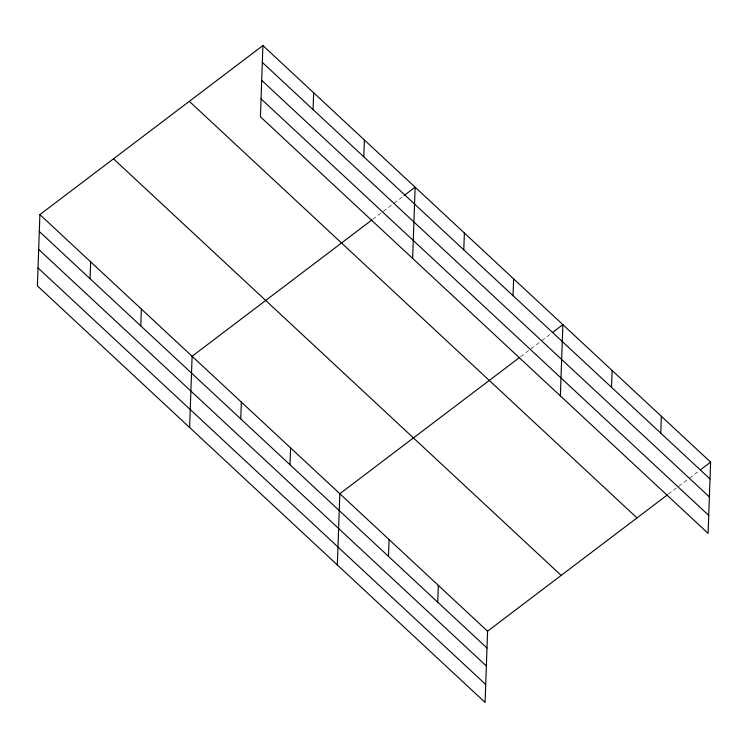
<?xml version="1.0" encoding="UTF-8"?>
<svg xmlns="http://www.w3.org/2000/svg" width="748" height="748" viewBox="0 0 748 748"><rect width="100%" height="100%" fill="white"/><g stroke="black" fill="none" stroke-linecap="round" stroke-linejoin="round"><path stroke-width="0.56" stroke-dasharray="3.74 2.81" d="M372.813 219.267L393.046 203.924M393.972 203.222L403.172 196.257M520.543 356.74L540.785 341.397M541.702 340.695L550.902 333.72M668.282 494.204L688.525 478.86M689.441 478.168L698.641 471.193"/><path stroke-width="1.12" d="M39.887 214.62L37.4 285.876L485.087 702.447L487.574 631.2L39.887 214.62L262.913 45.553L710.6 462.124L708.113 533.38L260.426 116.8L262.913 45.553M90.041 278.677L90.63 261.837M140.774 325.885L141.363 309.046M189.609 427.51L192.105 356.263L371.887 219.968M240.763 418.927L241.342 402.078M290 464.742L290.589 447.902M313.066 109.601L313.655 92.761M337.348 564.983L339.835 493.727L519.626 357.432M363.799 156.818L364.388 139.979M388.493 556.39L389.082 539.551M412.644 258.434L415.131 187.187L404.088 195.555M437.739 602.215L438.328 585.375M463.788 249.851L464.377 233.011M513.035 295.675L513.614 278.836M560.374 395.907L562.861 324.651L552.744 332.327M611.518 387.314L612.107 370.475M660.765 433.139L661.354 416.299M487.574 631.2L667.356 494.905M700.483 469.8L710.6 462.124M262.324 62.393L710.011 478.963M261.697 80.345L709.385 496.924M261.052 98.848L708.739 515.419M189.319 101.345L636.997 517.915M113.49 158.828L561.168 575.399M39.298 231.469L486.985 648.039M38.672 249.421L486.359 665.991M38.026 267.924L485.714 684.495"/></g></svg>
